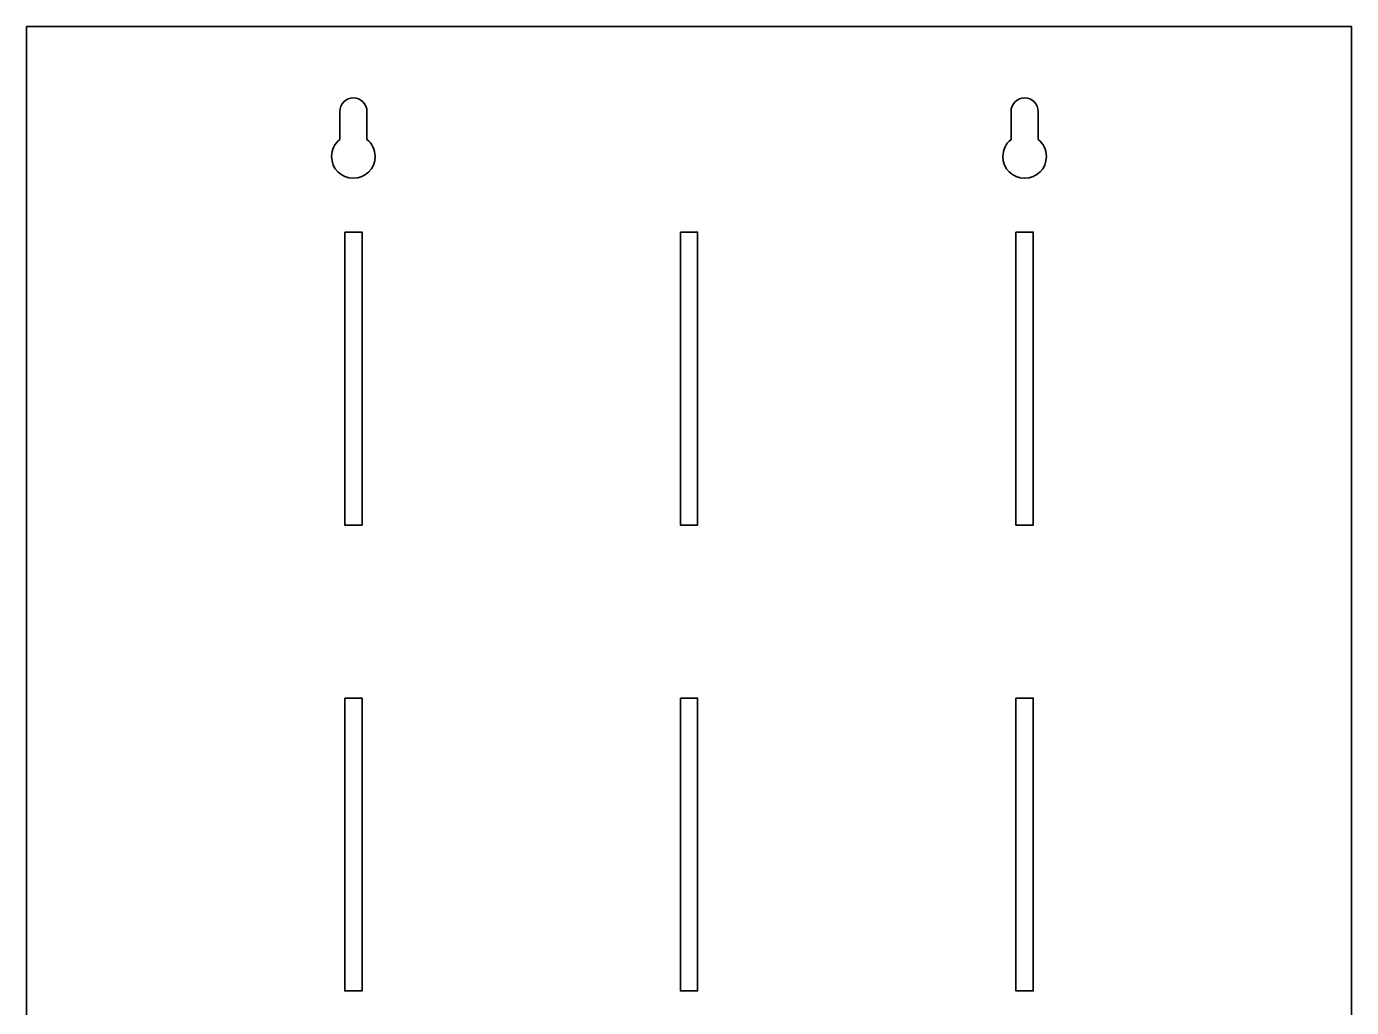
# Model space of a CAD drawing. Header units: centimetres. Extents: x -25 to 25, y -18.5 to 14.8.
# Drawn here: x 0.68 to 25.01, y -6.18 to 11.83 of the extents above; entities that cross this region are included whole.
import ezdxf

# ---------------------------------------------------------------- set-up
doc = ezdxf.new("R2010")
doc.units = ezdxf.units.CM
doc.header["$MEASUREMENT"] = 0
doc.layers.add('layer 1', color=7, linetype='Continuous')

msp = doc.modelspace()

# ---------------------------------------------------------------- linework, layer by layer
at = {"layer": 'layer 1', "color": 242, "lineweight": 35}
for points, knots in [([(0.67501, 11.82863), (0.67501, 11.82863), (25.0088, 11.82863), (25.0088, 11.82863), (25.0088, 11.82863), (25.0088, 11.82863), (25.0088, -14.82707), (25.0088, -14.82707), (25.0088, -14.82707), (25.0088, -14.82707), (0.67501, -14.82707), (0.67501, -14.82707), (0.67501, -14.82707), (0.67501, -14.82707), (0.67501, 11.82863), (0.67501, 11.82863)], [0, 0, 0, 0, 0.2, 0.2, 0.2, 0.2, 0.4, 0.4, 0.4, 0.4, 0.6, 0.6, 0.6, 0.6, 1, 1, 1, 1]), ([(6.92778, 10.27026), (6.92778, 10.40834), (6.81585, 10.52026), (6.67778, 10.52026), (6.67778, 10.52026), (6.53971, 10.52026), (6.42778, 10.40834), (6.42778, 10.27026)], [0, 0, 0, 0, 0.33333333, 0.33333333, 0.33333333, 0.33333333, 1, 1, 1, 1]), ([(19.25603, 10.27026), (19.25603, 10.40834), (19.14411, 10.52026), (19.00603, 10.52026), (19.00603, 10.52026), (18.86796, 10.52026), (18.75603, 10.40834), (18.75603, 10.27026)], [0, 0, 0, 0, 0.33333333, 0.33333333, 0.33333333, 0.33333333, 1, 1, 1, 1]), ([(6.42778, 10.27026), (6.42778, 10.27026), (6.42778, 9.75413), (6.42778, 9.75413), (6.42778, 9.75413), (6.42778, 9.75413), (6.42765, 9.75431), (6.42765, 9.75431)], [0, 0, 0, 0, 0.33333333, 0.33333333, 0.33333333, 0.33333333, 1, 1, 1, 1]), ([(18.75603, 10.27026), (18.75603, 10.27026), (18.75603, 9.75413), (18.75603, 9.75413), (18.75603, 9.75413), (18.75603, 9.75413), (18.75591, 9.75431), (18.75591, 9.75431)], [0, 0, 0, 0, 0.33333333, 0.33333333, 0.33333333, 0.33333333, 1, 1, 1, 1]), ([(6.42765, 9.75431), (6.33628, 9.681), (6.27778, 9.56841), (6.27778, 9.44215), (6.27778, 9.44215), (6.27778, 9.22123), (6.45687, 9.04215), (6.67778, 9.04215), (6.67778, 9.04215), (6.89869, 9.04215), (7.07778, 9.22123), (7.07778, 9.44215), (7.07778, 9.44215), (7.07778, 9.56835), (7.01933, 9.68091), (6.92803, 9.75422)], [0, 0, 0, 0, 0.2, 0.2, 0.2, 0.2, 0.4, 0.4, 0.4, 0.4, 0.6, 0.6, 0.6, 0.6, 1, 1, 1, 1]), ([(18.75591, 9.75431), (18.66453, 9.681), (18.60603, 9.56841), (18.60603, 9.44215), (18.60603, 9.44215), (18.60603, 9.22123), (18.78512, 9.04215), (19.00603, 9.04215), (19.00603, 9.04215), (19.22695, 9.04215), (19.40603, 9.22123), (19.40603, 9.44215), (19.40603, 9.44215), (19.40603, 9.56835), (19.34759, 9.68091), (19.25628, 9.75422)], [0, 0, 0, 0, 0.2, 0.2, 0.2, 0.2, 0.4, 0.4, 0.4, 0.4, 0.6, 0.6, 0.6, 0.6, 1, 1, 1, 1]), ([(6.51891, 8.05466), (6.51891, 8.05466), (6.83665, 8.05466), (6.83665, 8.05466), (6.83665, 8.05466), (6.83665, 8.05466), (6.83665, 2.67782), (6.83665, 2.67782), (6.83665, 2.67782), (6.83665, 2.67782), (6.51891, 2.67782), (6.51891, 2.67782), (6.51891, 2.67782), (6.51891, 2.67782), (6.51891, 8.05466), (6.51891, 8.05466)], [0, 0, 0, 0, 0.2, 0.2, 0.2, 0.2, 0.4, 0.4, 0.4, 0.4, 0.6, 0.6, 0.6, 0.6, 1, 1, 1, 1]), ([(12.68304, 8.05466), (12.68304, 8.05466), (13.00078, 8.05466), (13.00078, 8.05466), (13.00078, 8.05466), (13.00078, 8.05466), (13.00078, 2.67782), (13.00078, 2.67782), (13.00078, 2.67782), (13.00078, 2.67782), (12.68304, 2.67782), (12.68304, 2.67782), (12.68304, 2.67782), (12.68304, 2.67782), (12.68304, 8.05466), (12.68304, 8.05466)], [0, 0, 0, 0, 0.2, 0.2, 0.2, 0.2, 0.4, 0.4, 0.4, 0.4, 0.6, 0.6, 0.6, 0.6, 1, 1, 1, 1]), ([(18.84717, 8.05466), (18.84717, 8.05466), (19.1649, 8.05466), (19.1649, 8.05466), (19.1649, 8.05466), (19.1649, 8.05466), (19.1649, 2.67782), (19.1649, 2.67782), (19.1649, 2.67782), (19.1649, 2.67782), (18.84717, 2.67782), (18.84717, 2.67782), (18.84717, 2.67782), (18.84717, 2.67782), (18.84717, 8.05466), (18.84717, 8.05466)], [0, 0, 0, 0, 0.2, 0.2, 0.2, 0.2, 0.4, 0.4, 0.4, 0.4, 0.6, 0.6, 0.6, 0.6, 1, 1, 1, 1]), ([(6.51891, -0.49603), (6.51891, -0.49603), (6.83665, -0.49603), (6.83665, -0.49603), (6.83665, -0.49603), (6.83665, -0.49603), (6.83665, -5.87287), (6.83665, -5.87287), (6.83665, -5.87287), (6.83665, -5.87287), (6.51891, -5.87287), (6.51891, -5.87287), (6.51891, -5.87287), (6.51891, -5.87287), (6.51891, -0.49603), (6.51891, -0.49603)], [0, 0, 0, 0, 0.2, 0.2, 0.2, 0.2, 0.4, 0.4, 0.4, 0.4, 0.6, 0.6, 0.6, 0.6, 1, 1, 1, 1]), ([(12.68304, -0.49603), (12.68304, -0.49603), (13.00078, -0.49603), (13.00078, -0.49603), (13.00078, -0.49603), (13.00078, -0.49603), (13.00078, -5.87287), (13.00078, -5.87287), (13.00078, -5.87287), (13.00078, -5.87287), (12.68304, -5.87287), (12.68304, -5.87287), (12.68304, -5.87287), (12.68304, -5.87287), (12.68304, -0.49603), (12.68304, -0.49603)], [0, 0, 0, 0, 0.2, 0.2, 0.2, 0.2, 0.4, 0.4, 0.4, 0.4, 0.6, 0.6, 0.6, 0.6, 1, 1, 1, 1]), ([(18.84717, -0.49603), (18.84717, -0.49603), (19.1649, -0.49603), (19.1649, -0.49603), (19.1649, -0.49603), (19.1649, -0.49603), (19.1649, -5.87287), (19.1649, -5.87287), (19.1649, -5.87287), (19.1649, -5.87287), (18.84717, -5.87287), (18.84717, -5.87287), (18.84717, -5.87287), (18.84717, -5.87287), (18.84717, -0.49603), (18.84717, -0.49603)], [0, 0, 0, 0, 0.2, 0.2, 0.2, 0.2, 0.4, 0.4, 0.4, 0.4, 0.6, 0.6, 0.6, 0.6, 1, 1, 1, 1])]:
    msp.add_open_spline(points, degree=3, knots=knots, dxfattribs=at)
for points in [[(6.92778, 9.75413), (6.92778, 9.75413), (6.92778, 10.27026), (6.92778, 10.27026)], [(19.25603, 9.75413), (19.25603, 9.75413), (19.25603, 10.27026), (19.25603, 10.27026)]]:
    msp.add_open_spline(points, degree=3, dxfattribs=at)

doc.saveas('drawing.dxf')
